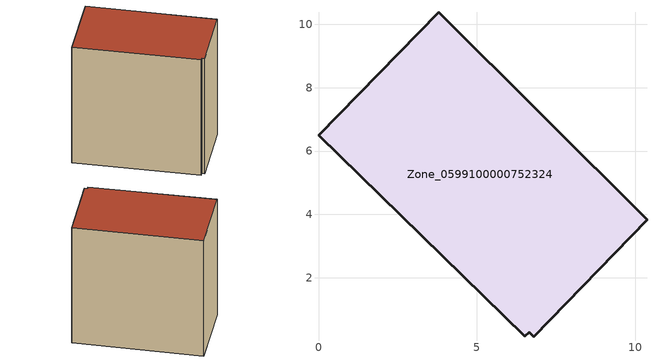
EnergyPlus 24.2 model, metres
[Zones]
Zone_0599100000752324
 floor ground (C_G): 6.79,0.14 6.64,0.29 6.5,0.15 0,6.49 3.79,10.38 10.36,3.83 z0.99
 wall outside (C_F): 10.36,3.83 3.79,10.38 0,6.49 6.5,0.15 6.64,0.29 6.79,0.14 10.36,3.83 z0.99:10.41
 roof outside (C_R): 6.64,0.29 6.79,0.14 10.36,3.83 3.79,10.38 0,6.49 6.5,0.15 z10.41
[BUILDING]
Pand.0599100000752324: North Axis=0; Terrain=City; Loads Convergence Tolerance Value=0.04; Temperature Convergence Tolerance Value=0.4; Solar Distribution=FullExterior; Maximum Number of Warmup Days=25; Minimum Number of Warmup Days=1
[Site:Location]
Rotterdam.The.Hague.AP_ZH_NLD Design_Conditions: Latitude=51.96; Longitude=4.45; Time Zone=1; Elevation=-4.5
[SITE:GROUNDTEMPERATURE:BUILDINGSURFACE]
18, 18, 18, 18, 18, 18, 18, 18, 18, 18, 18, 18
[MATERIAL] Thermal Absorptance=0.9; Solar Absorptance=0.7; Visible Absorptance=0.7
Name | Roughness | Thickness | Conductivity | Density | Specific Heat
G.TI.2006-2014 | MediumSmooth | 0.15 | 0.06 | 540 | 1210
F.TI.2006-2014 | Rough | 0.3 | 0.12 | 1920 | 840
R.TI.2006-2014 | MediumRough | 0.2 | 0.08 | 1500 | 1000
[CONSTRUCTION]
C_G: G.TI.2006-2014
C_F: F.TI.2006-2014
C_R: R.TI.2006-2014
[ZONE]
Zone_0599100000752324: Type=1; Multiplier=1; Ceiling Height=Autocalculate; Volume=Autocalculate; Floor Area=autocalculate; Part of Total Floor Area=Yes
[ZONEINFILTRATION:DESIGNFLOWRATE]
Infil_Zone_0599100000752324: Zone or ZoneList or Space or SpaceList=Zone_0599100000752324; Schedule=AlwaysOn; Design Flow Rate Calculation Method=Flow/Area; Flow Rate per Floor Area=0.0015; Constant Term Coefficient=1; Temperature Term Coefficient=0; Velocity Term Coefficient=0; Velocity Squared Term Coefficient=0
[HVACTEMPLATE:ZONE:IDEALLOADSAIRSYSTEM]
Zone_0599100000752324: Maximum Heating Supply Air Temperature=50; Minimum Cooling Supply Air Temperature=13; Maximum Heating Supply Air Humidity Ratio=0.0156; Minimum Cooling Supply Air Humidity Ratio=0.0077; Heating Limit=NoLimit; Cooling Limit=NoLimit; Dehumidification Control Type=ConstantSensibleHeatRatio; Cooling Sensible Heat Ratio=0.7; Dehumidification Setpoint=60; Humidification Control Type=None; Humidification Setpoint=30; Outdoor Air Method=None; Outdoor Air Flow Rate per Person=0.00944; Outdoor Air Flow Rate per Zone Floor Area=0; Outdoor Air Flow Rate per Zone=0; Demand Controlled Ventilation Type=None; Outdoor Air Economizer Type=NoEconomizer; Heat Recovery Type=None; Sensible Heat Recovery Effectiveness=0.7; Latent Heat Recovery Effectiveness=0.65
[ZONECONTROL:THERMOSTAT]
ThermostatControl_Zone_0599100000752324: Zone or ZoneList=Zone_0599100000752324; Control Type Schedule=DualSetpointControlType; Control 1=Thermostat_Zone_0599100000752324; Temperature Difference Between Cutout And Setpoint=0
[THERMOSTATSETPOINT:DUALSETPOINT]
Thermostat_Zone_0599100000752324: Heating Setpoint Temperature Schedule=HeatingSetpoint_Zone_0599100000752324; Cooling Setpoint Temperature Schedule=CoolingSetpoint_Zone_0599100000752324
[SCHEDULE:COMPACT]
HeatingSetpoint_Zone_0599100000752324: Through: 12/31, For: AllDays, Until: 24:00, 21
CoolingSetpoint_Zone_0599100000752324: Through: 12/31, For: AllDays, Until: 24:00, 24
DualSetpointControlType: Through: 12/31, For: AllDays, Until: 24:00, 4
AlwaysOn: Through: 12/31, For: AllDays, Until: 24:00, 1
